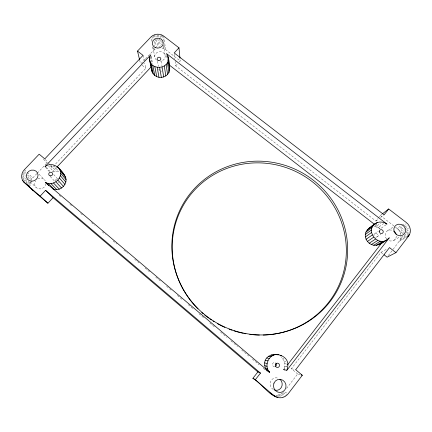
<?xml version="1.0" encoding="UTF-8"?>
<svg xmlns="http://www.w3.org/2000/svg" width="432" height="432" viewBox="0 0 432 432"><rect width="100%" height="100%" fill="white"/><g stroke="black" fill="none" stroke-linecap="round" stroke-linejoin="round"><path stroke-width="0.32" stroke-dasharray="2.16 1.62" d="M285.358 370.251L283.478 369.738C285.833 365.483 284.51 359.813 280.865 356.692M23.171 179.258L30.305 185.819L30.564 181.656M393.163 249.269L399.973 240.181L400.923 236.531M36.855 173.615L32.767 177.941L31.099 180.322L26.849 176.261M286.605 388.406L297.653 373.977L299.986 374.625M388.325 255.587L392.758 249.793M297.653 373.977L291.379 368.701L380.97 252.353L386.656 249.178M283.478 369.738L286.648 365.985M175.154 61.317L175.667 65.837L375.943 221.06L377.93 218.516M378.329 218.003L380.322 215.46L381.888 214.245M277.414 396.425L275.886 395.388L280.481 394.551L283.797 392.002M175.667 65.837L177.493 63.871M179.323 61.906L180.236 60.923L180.047 58.957M50.263 165.926L52.213 167.562L145.865 68.197L144.736 63.072M52.375 171.941L56.522 167.535M37.309 173.14L46.402 163.539M141.037 63.58L145.125 59.254M145.579 58.774L153.311 50.614L156.227 48.605M375.943 221.06L378.497 219.116M380.538 217.555L384.113 214.834M375.37 225.164L376.985 223.97M373.837 226.778L375.689 226.843L380.727 223.171M375.689 226.843L378.092 227.551L383.713 223.538M378.092 227.551L380.268 228.841L386.483 224.505M374.598 233.771L378.405 231.136M377.001 236.844L380.867 234.279M387.801 230.596L393.293 226.984M395.447 227.146L397.013 228.355L401.355 225.58M401.9 225.234L405.151 223.155M397.013 228.355L398.142 229.36L403.056 226.271M403.601 225.925L406.879 223.862M398.142 229.36L399.109 230.521L404.05 227.459M404.595 227.113L407.894 225.072M404.152 232.627L400.826 234.603L399.886 231.8L404.303 229.106M404.854 228.766L408.164 226.746M400.464 233.172L404.341 230.839M406.555 229.505L409.32 227.842M406.372 231.309L409.147 229.662M405.956 233.123L409.288 231.169M393.752 240.424L400.588 236.428M400.853 237.487L409.19 232.664M400.523 238.874L408.85 234.112M399.973 240.181L407.727 235.786M399.211 241.369L407.419 236.747M53.811 165.704L58.714 171.542L56.236 171.439L53.779 171.958L48.713 166.136M282.69 358.673L283.927 358.83M283.975 361.066L285.86 361.363M284.623 363.712L286.529 364.073M284.596 366.428L286.502 366.854M291.379 368.701L295.709 369.716M283.889 369.025L285.779 369.522M283.765 369.711L285.655 370.224M162.016 47.995L165.634 49.648L180.236 60.923M284.72 391.927L286.999 393.201M283.084 392.791L287.021 395.08M281.853 393.779L285.725 396.117M280.481 394.551L284.283 396.927M279.002 395.08L282.733 397.489M277.463 395.361L280.584 397.44M380.322 215.46L394.929 226.741M375.478 225.121L380.268 228.841M142.166 65.302L145.865 68.197M380.97 252.353L383.53 254.362M59.13 195.14L61.7 197.321M69.925 204.298L71.982 206.042M80.725 213.457L82.782 215.201M91.519 222.615L94.608 225.234M102.319 231.779L105.403 234.392M113.114 240.937L116.716 243.988M123.914 250.096L127.51 253.147M134.714 259.254L138.823 262.742M144.995 267.975L149.623 271.901M155.79 277.139L160.418 281.059M166.59 286.297L171.218 290.223M177.39 295.456L182.018 299.381M188.185 304.614L193.844 309.409M198.985 313.772L204.638 318.573M209.779 322.931L215.438 327.731M220.579 332.089L226.746 337.327M230.861 340.816L233.431 342.997M233.95 343.429L237.546 346.486M241.661 349.974L246.802 354.337M247.315 354.769L248.859 356.081M252.455 359.132L257.602 363.496M258.115 363.928L259.141 364.802M263.255 368.291L264.8 369.598M25.925 182.806L26.876 183.676M22.55 177.385L30.164 184.437M22.648 175.927L26.449 179.485M28.35 181.262L30.251 183.038M30.181 181.829L36.029 187.342M22.507 174.042L25.353 176.731M23.069 172.654L26.379 175.813M24.316 171.806L25.726 173.167M27.61 174.987L31.838 179.075M24.354 169.711L26.692 171.995M27.157 172.454L32.767 177.941M38.95 174.085L44.496 179.831M50.247 176.461L54.329 180.932M45.403 167.222L49.275 171.558M46.359 167.27L49.788 171.126M53.681 174.485L57.677 179.015M43.438 159.111L46.856 163.058M45.209 159.392L48.276 162.967M48.713 163.48L52.213 167.562M50.836 165.116L56.236 171.439M399.109 230.521L399.886 231.8M139.66 60.161L140.427 63.407M143.035 55.377L144.169 60.507M150.806 56.549L152.064 63.018M151.162 56.057L152.593 63.833M151.195 39.031L151.778 42.25M152.604 46.753L153.311 50.614M153.025 47.531L154.715 56.819M151.864 36.18L152.555 40.052M153.943 47.79L154.289 49.723M153.036 35.413L153.598 38.642M154.051 41.229L154.84 45.754M157.529 61.187L158.436 66.388M158.89 68.985L159.116 70.286M154.316 34.819L154.867 38.054M154.98 38.702L156.411 47.12M155.898 35.705L156.114 37.001M156.546 39.593L157.831 47.374M161.222 61.123L161.962 65.68M157.205 34.846L159.192 47.169M158.63 34.835L159.041 37.433M159.143 38.081L160.358 45.862M160.142 35.678L160.439 37.622M160.834 40.214L161.525 44.75M161.303 34.771L161.876 38.659M162.356 41.893L162.545 43.189M163.123 47.072L163.318 48.368M163.652 45.355L165.202 55.993M162.572 35.348L163.318 40.522M163.971 45.047L164.533 48.924M166.693 55.49L167.351 60.696M163.723 36.099L165.634 49.648M167.227 57.224L167.411 58.525M174.344 54.221L174.863 58.736M396.403 236.207A5.8 5.378 38.8 0 1 388.109 240.197M386.564 238.896A5.8 5.378 38.8 0 1 386.192 231.957A5.8 5.378 38.8 0 1 392.985 230.585M156.508 60.075A5.26 4.779 -4.9 0 1 157.021 52.488A5.26 4.779 -4.9 0 1 164.927 54.783A5.26 4.779 -4.9 0 1 160.326 61.182M273.343 389.497A6.275 5.972 75.3 0 1 270.794 381.202A6.275 5.972 75.3 0 1 278.554 378.378M45.841 183.616A5.686 5.249 -28.4 0 1 38.426 188.746A5.686 5.249 -28.4 0 1 35.656 180.873M37.849 178.934A5.686 5.249 -28.4 0 1 45.295 180.938M58.622 181.802A1.901 1.76 -26.9 0 1 57.958 182.515M55.156 180.743A1.901 1.76 -26.9 0 1 57.407 179.285M162.032 71.134A1.777 1.625 -5.2 0 1 161.649 71.377M159.268 70.686A1.777 1.625 -5.2 0 1 159.381 69.061M160.969 68.315A1.777 1.625 -5.2 0 1 161.422 68.391M274.666 366.682A2.074 1.987 73.1 0 1 272.441 364.543A2.074 1.987 73.1 0 1 274.725 362.583M374.053 235.953A1.96 1.831 38.3 0 1 375.667 233.426A1.96 1.831 38.3 0 1 377.633 235.948A1.96 1.831 38.3 0 1 374.674 236.752"/><path stroke-width="0.65" d="M266.328 370.213C256.149 348.7 295.358 349.807 286.61 370.597L389.324 237.778C384.966 241.31 379.804 245.851 373.788 245.273C369.603 244.534 366.098 241.115 365.369 236.909C364.176 230.477 370.651 226.832 375.035 223.717C378.589 221.179 383.584 221.546 387.002 224.143L166.417 53.541C169.56 58.147 169.382 65.005 169.636 70.562C168.782 74.396 165.186 77.096 161.363 77.425C156.805 77.846 152.032 74.569 151.659 69.833C151.184 65.021 147.976 59.173 150.838 54.767L44.971 166.671C53.6 160.153 62.073 170.035 65.669 177.39C68.024 184.513 59.999 191.727 53.12 189.227M48.703 185.533L45.371 182.326L269.606 372.238C263.147 365.515 269.482 352.696 278.921 354.672M169.636 70.562L168.237 60.377L168.377 58.142M151.659 69.833L151.772 68.207M45.922 182.677C54.14 186.856 64.557 176.591 59.141 168.599M387.563 239.517C378.027 246.964 365.002 231.115 375.035 223.717M149.607 59.621C150.374 69.563 166.401 69.952 168.237 60.377M384.043 254.761L387.115 257.17L395.966 252.628L408.596 236.083C411.847 231.898 410.378 225.493 406.237 222.464L388.687 208.975L382.412 213.84M395.966 252.628L389.497 247.585L295.709 369.716L302.319 375.268L288.139 393.833C275.962 407.268 261.943 382.531 252.898 378.313L257.888 371.936L260.485 373.118L255.242 379.831L252.898 378.313M287.469 364.921L382.055 242.519M388.687 208.975L384.113 214.834L174.199 52.931L178.978 47.822L163.723 36.099C159.953 33.199 154.116 33.658 150.838 37.103L137.516 51.073L139.509 59.513M137.516 51.073L143.035 55.377L44.771 158.884L39.172 154.175L24.354 169.711C21.211 172.859 20.59 178.346 23.555 181.813L33.021 190.507L47.914 203.224L53.071 197.678L257.888 371.936M23.555 181.813L40.144 196.139L45.576 190.339L260.485 373.118M56.981 167.044L151.465 66.598M380.77 243.659L382.039 242.406M367.054 230.083L373.275 225.434M373.507 225.315L377.217 222.539M365.877 232.141L372.06 227.567M365.305 234.468L371.466 229.981M365.369 236.909L371.542 232.508M366.077 239.29L372.281 234.981M367.373 241.456L373.642 237.227M369.182 243.248L375.521 239.085M371.369 244.55L377.8 240.44M373.788 245.273L380.317 241.186M376.277 245.36L382.898 241.277M378.659 244.809L385.371 240.71M408.278 235.467L409.385 234.841M407.419 236.747L408.596 236.083M368.755 228.431L370.856 227.297M273.494 354.348L276.199 354.564M280.368 355.406L281.534 355.504M270.961 354.947L273.564 355.185M268.677 356.206L271.188 356.497M266.798 358.036L269.233 358.409M265.448 360.326L267.829 360.79M264.724 362.918L267.079 363.485M301.153 374.949L302.319 375.268M264.676 365.629L267.03 366.314M276.107 354.456L277.36 354.856M265.307 368.285L267.694 369.079M266.582 370.699L269.017 371.596M268.375 371.779L269.606 372.238M276.815 396.873L277.808 397.564M276.215 397.051L270.076 392.985M274.709 396.284L255.242 379.831M168.944 64.768L374.414 224.294M22.734 180.635L24.629 182.358M26.525 184.086L29.365 186.667M40.144 196.139L47.914 203.224M45.576 190.339L53.071 197.678M33.021 190.507L31.261 188.395M48.357 183.422L54.292 189.589M50.949 183.524L56.786 189.686M53.519 182.984L59.265 189.162M55.901 181.829L61.549 188.05M64.643 175.279L57.505 166.79M57.915 180.144L63.488 186.419M59.438 178.043L64.946 184.394M60.361 175.673L65.831 182.104M60.62 173.2L66.074 179.717M60.205 170.786L65.669 177.39M169.765 68.396L169.112 64.994M150.088 61.808L152.129 71.955M151.178 63.801L153.182 73.888M149.764 57.386L150.023 58.671M152.804 65.464L154.753 75.497M154.856 66.674L156.73 76.669M157.194 67.354L158.987 77.328M159.651 67.451L161.363 77.425M162.07 66.965L163.69 76.95M164.273 65.929L165.812 75.946M166.109 64.411L167.589 74.471M167.465 62.516L168.89 72.635M167.881 55.96L168.496 60.475M168.669 61.765L168.934 63.704M178.978 47.822L179.982 58.304M393.849 231.098A5.8 5.378 38.8 0 1 396.166 234.284M279.898 379.242A6.275 5.972 75.3 0 1 281.47 387.164A6.275 5.972 75.3 0 1 274.304 389.956M275.67 363.031A2.074 1.987 73.1 0 1 275.627 366.309M197.991 308.939A87.583 85.606 30.5 0 1 210.557 176.645A87.583 85.606 30.5 0 1 339.568 217.253A87.583 85.606 30.5 0 1 276.615 333.688M275.983 333.801A87.583 85.606 30.5 0 1 263.212 335.059M259.351 335.075A87.583 85.606 30.5 0 1 253.557 334.773M252.272 334.654A87.583 85.606 30.5 0 1 249.707 334.363M245.884 333.785A87.583 85.606 30.5 0 1 244.609 333.553M243.34 333.304A87.583 85.606 30.5 0 1 233.971 330.858M232.13 330.248A87.583 85.606 30.5 0 1 229.095 329.141M224.921 327.413A87.583 85.606 30.5 0 1 221.411 325.766M220.833 325.474A87.583 85.606 30.5 0 1 217.42 323.649M214.088 321.683A87.583 85.606 30.5 0 1 212.998 320.998M211.378 319.939A87.583 85.606 30.5 0 1 209.785 318.843M208.737 318.098A87.583 85.606 30.5 0 1 204.66 314.96M203.175 313.724A87.583 85.606 30.5 0 1 201.728 312.46M394.07 231.239A6.086 5.627 38.3 0 0 404.055 234.22A6.086 5.627 38.3 0 0 401.031 224.413A6.086 5.627 38.3 0 0 394.07 231.239M155.385 47.644A5.497 4.968 -4.8 0 0 163.264 42.692A5.497 4.968 -4.8 0 0 154.705 39.064A5.497 4.968 -4.8 0 0 155.385 47.644M273.958 383.135A6.61 6.28 74.8 0 0 280.503 392.445A6.61 6.28 74.8 0 0 284.801 382.077A6.61 6.28 74.8 0 0 273.958 383.135M31.757 181.208A5.962 5.481 -27.9 0 0 37.476 172.849A5.962 5.481 -27.9 0 0 27.356 172.8A5.962 5.481 -27.9 0 0 31.757 181.208M50.231 175.873A1.976 1.831 -26.4 0 0 52.553 173.399A1.976 1.831 -26.4 0 0 49.27 172.849A1.976 1.831 -26.4 0 0 50.231 175.873M157.977 60.296A1.847 1.679 -5.1 0 0 160.834 58.957A1.847 1.679 -5.1 0 0 158.171 57.391A1.847 1.679 -5.1 0 0 157.977 60.296M275.508 364.414A2.171 2.079 72.5 0 0 277.668 367.47A2.171 2.079 72.5 0 0 279.094 364.068A2.171 2.079 72.5 0 0 275.508 364.414M379.334 231.768A2.025 1.885 37.9 0 0 382.525 233.177A2.025 1.885 37.9 0 0 381.98 229.835A2.025 1.885 37.9 0 0 379.334 231.768M181.694 286.438A88.409 86.384 30.2 0 0 333.785 296.374A88.409 86.384 30.2 0 0 263.79 161.336A88.409 86.384 30.2 0 0 181.694 286.438"/></g></svg>
